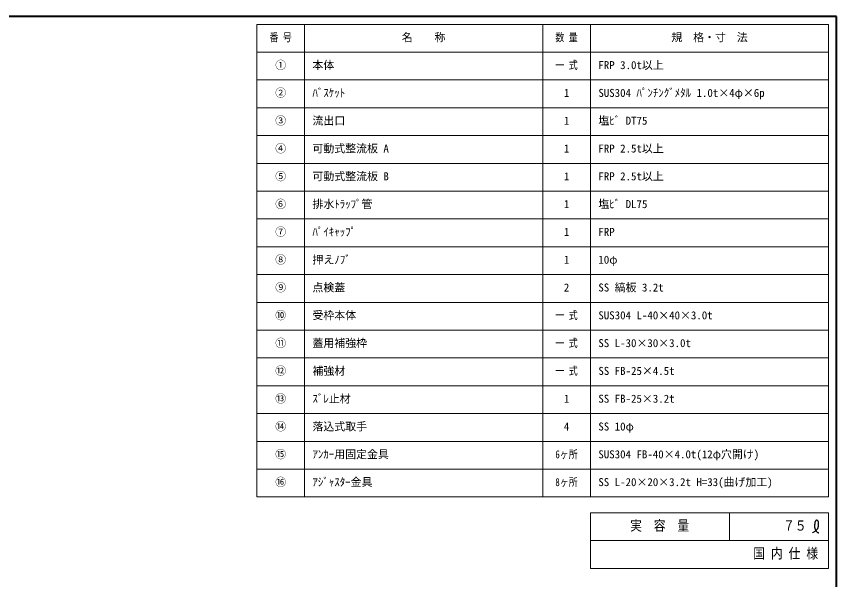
# Model space of a CAD drawing. Units: millimetres at full size, sheet at 1:10; details may follow other scales. Extents: x -2123 to 1927, y -1396 to 1414.
# Drawn here: x -139 to 1927, y -4 to 1414 of the extents above; entities that cross this region are included whole.
import ezdxf
from ezdxf.enums import TextEntityAlignment as Align

# ---------------------------------------------------------------- set-up
doc = ezdxf.new("R2010")
doc.units = ezdxf.units.MM
doc.header["$LTSCALE"] = 10
doc.layers.add('0-0_ﾚｲﾔ1', color=4, linetype='Continuous', lineweight=9)
doc.styles.add('ＭＳ ゴシック', font='')
doc.styles.get('ＭＳ ゴシック').set_extended_font_data('MS Gothic')

msp = doc.modelspace()

# ---------------------------------------------------------------- linework, layer by layer
at = {"layer": '0-0_ﾚｲﾔ1', "color": 1, "lineweight": 40}
for p, q in [((1926.99, 1414.13), (-2123.01, 1414.13)), ((1926.99, -1395.87), (1926.99, 1414.13))]:
    msp.add_line(p, q, dxfattribs=at)
at = {"layer": '0-0_ﾚｲﾔ1', "color": 3, "lineweight": 18}
for p, q in [((1906.99, 1394.13), (466.99, 1394.13)), ((466.99, 204.13), (466.99, 1394.13)), ((586.99, 204.13), (586.99, 1394.13)), ((1186.99, 204.13), (1186.99, 1394.13)), ((1306.99, 204.13), (1306.99, 1394.13)), ((1906.99, 204.13), (1906.99, 1394.13)), ((1906.99, 1324.13), (466.99, 1324.13)), ((1906.99, 1254.13), (466.99, 1254.13)), ((1906.99, 1184.13), (466.99, 1184.13)), ((1906.99, 1114.13), (466.99, 1114.13)), ((1906.99, 1044.13), (466.99, 1044.13)), ((1906.99, 974.13), (466.99, 974.13)), ((1906.99, 904.13), (466.99, 904.13)), ((1906.99, 834.13), (466.99, 834.13)), ((1906.99, 764.13), (466.99, 764.13)), ((1906.99, 694.13), (466.99, 694.13)), ((1906.99, 624.13), (466.99, 624.13)), ((1906.99, 554.13), (466.99, 554.13)), ((1906.99, 484.13), (466.99, 484.13)), ((1906.99, 414.13), (466.99, 414.13)), ((1906.99, 344.13), (466.99, 344.13)), ((1906.99, 274.13), (466.99, 274.13)), ((1906.99, 204.13), (466.99, 204.13)), ((1306.99, 164.13), (1906.99, 164.13)), ((1306.99, 164.13), (1306.99, 24.13)), ((1656.99, 164.13), (1656.99, 94.13)), ((1906.99, 164.13), (1906.99, 24.13)), ((1306.99, 94.13), (1906.99, 94.13)), ((1306.99, 24.13), (1906.99, 24.13))]:
    msp.add_line(p, q, dxfattribs=at)
at = {"layer": '0-0_ﾚｲﾔ1', "color": 5, "lineweight": 25}
for points in [[(1866.69, 114.12), (1867.51, 114.59), (1868.91, 115.41), (1870.3, 116.25), (1871.67, 117.12), (1873.01, 118.04), (1874.31, 119.01), (1875.05, 119.61), (1875.59, 120.07), (1876.5, 120.91), (1877.35, 121.79), (1878.15, 122.72), (1878.88, 123.7), (1879.52, 124.74), (1879.85, 125.36), (1880.08, 125.87), (1880.44, 126.77), (1880.74, 127.7), (1880.97, 128.64), (1881.16, 129.6), (1881.3, 130.56), (1881.35, 131.12), (1881.4, 131.7), (1881.44, 132.69), (1881.45, 133.69), (1881.43, 134.68), (1881.4, 135.69), (1881.37, 136.69), (1881.35, 137.28), (1881.34, 137.9), (1881.3, 138.97), (1881.21, 140.04), (1881.04, 141.08), (1880.76, 142.09), (1880.32, 143.05), (1879.98, 143.59), (1879.77, 143.87), (1879.35, 144.34), (1878.88, 144.75), (1878.37, 145.09)], [(1878.37, 145.09), (1877.84, 145.34), (1877.29, 145.48), (1876.97, 145.51), (1876.7, 145.49), (1876.24, 145.39), (1875.8, 145.21), (1875.36, 144.97), (1874.95, 144.68), (1874.57, 144.34), (1874.36, 144.14), (1874.08, 143.81), (1873.65, 143.22), (1873.29, 142.59), (1872.99, 141.94), (1872.74, 141.26), (1872.54, 140.57), (1872.45, 140.16), (1872.34, 139.65), (1872.18, 138.77), (1872.06, 137.88), (1871.96, 136.99), (1871.88, 136.1), (1871.8, 135.2), (1871.76, 134.68), (1871.71, 134.06), (1871.62, 132.99), (1871.55, 131.91), (1871.5, 130.84), (1871.5, 129.78), (1871.56, 128.72), (1871.62, 128.1), (1871.7, 127.57), (1871.88, 126.66), (1872.12, 125.76), (1872.39, 124.87), (1872.71, 123.98), (1873.05, 123.12), (1873.27, 122.62), (1873.43, 122.26)], [(1873.43, 122.26), (1873.71, 121.65), (1874.01, 121.05), (1874.32, 120.45), (1874.64, 119.85), (1874.98, 119.26), (1875.19, 118.92), (1875.43, 118.52), (1875.87, 117.85), (1876.34, 117.19), (1876.84, 116.57), (1877.39, 116), (1877.97, 115.49), (1878.34, 115.22), (1878.65, 115.02), (1879.21, 114.72), (1879.8, 114.46), (1880.41, 114.23), (1881.04, 114.02), (1881.67, 113.82), (1882.04, 113.71)]]:
    msp.add_lwpolyline(points, dxfattribs=at)

# ---------------------------------------------------------------- texts
at = {"layer": '0-0_ﾚｲﾔ1', "color": 7, "style": 'ＭＳ ゴシック'}
for s, height, width, p in [('番 号', 20.16, 0.8, (498.86, 1345.38)), ('数 量', 20.16, 0.8, (1218.86, 1345.38)), ('一 式', 20.16, 0.8, (1218.86, 1275.38)), ('一 式', 20.16, 0.8, (1218.86, 645.38)), ('一 式', 20.16, 0.8, (1218.86, 575.38)), ('一 式', 20.16, 0.8, (1218.86, 505.38)), ('6ヶ所', 20.16, 0.8, (1218.86, 295.38)), ('8ヶ所', 20.16, 0.8, (1218.86, 225.38)), ('実\u3000容\u3000量', 25.66, 0.85, (1406.99, 111.63)), ('７５', 25.66, 0.85, (1791.99, 111.63)), ('国 内 仕 様', 25.66, 0.85, (1716.99, 41.63))]:
    msp.add_text(s, height=height, dxfattribs=dict(at, width=width)).set_placement(p, align=Align.BOTTOM_LEFT)
for s, p in [('名\u3000\u3000称', (831.99, 1345.38)), ('規\u3000格・寸\u3000法', (1510.74, 1345.38)), ('①', (513.24, 1275.38)), ('本体', (606.99, 1275.38)), ('FRP 3.0t以上', (1326.99, 1275.38)), ('②', (513.24, 1205.38)), ('ﾊﾞｽｹｯﾄ', (606.99, 1205.38)), ('1', (1240.11, 1205.38)), ('SUS304 ﾊﾟﾝﾁﾝｸﾞﾒﾀﾙ 1.0t×4φ×6p', (1326.99, 1205.38)), ('③', (513.24, 1135.38)), ('流出口', (606.99, 1135.38)), ('1', (1240.11, 1135.38)), ('塩ﾋﾞ DT75', (1326.99, 1135.38)), ('④', (513.24, 1065.38)), ('可動式整流板 A', (606.99, 1065.38)), ('1', (1240.11, 1065.38)), ('FRP 2.5t以上', (1326.99, 1065.38)), ('⑤', (513.24, 995.38)), ('可動式整流板 B', (606.99, 995.38)), ('1', (1240.11, 995.38)), ('FRP 2.5t以上', (1326.99, 995.38)), ('⑥', (513.24, 925.38)), ('排水ﾄﾗｯﾌﾟ管', (606.99, 925.38)), ('1', (1240.11, 925.38)), ('塩ﾋﾞ DL75', (1326.99, 925.38)), ('⑦', (513.24, 855.38)), ('ﾊﾟｲｷｬｯﾌﾟ', (606.99, 855.38)), ('1', (1240.11, 855.38)), ('FRP', (1326.99, 855.38)), ('⑧', (513.24, 785.38)), ('押えﾉﾌﾞ', (606.99, 785.38)), ('1', (1240.11, 785.38)), ('10φ', (1326.99, 785.38)), ('⑨', (513.24, 715.38)), ('点検蓋', (606.99, 715.38)), ('SS 縞板 3.2t', (1326.99, 715.38)), ('2', (1240.11, 715.38)), ('⑩', (513.24, 645.38)), ('受枠本体', (606.99, 645.38)), ('SUS304 L-40×40×3.0t', (1326.99, 645.38)), ('⑪', (513.24, 575.38)), ('蓋用補強枠', (606.99, 575.38)), ('SS L-30×30×3.0t', (1326.99, 575.38)), ('⑫', (513.24, 505.38)), ('補強材', (606.99, 505.38)), ('SS FB-25×4.5t', (1326.99, 505.38)), ('⑬', (513.24, 435.38)), ('ｽﾞﾚ止材', (606.99, 435.38)), ('1', (1240.11, 435.38)), ('SS FB-25×3.2t', (1326.99, 435.38)), ('⑭', (513.24, 365.38)), ('落込式取手', (606.99, 365.38)), ('4', (1240.11, 365.38)), ('SS 10φ', (1326.99, 365.38)), ('⑮', (513.24, 295.38)), ('ｱﾝｶｰ用固定金具', (606.99, 295.38)), ('SUS304 FB-40×4.0t(12φ穴開け)', (1326.99, 295.38)), ('⑯', (513.24, 225.38)), ('ｱｼﾞｬｽﾀｰ金具', (606.99, 225.38)), ('SS L-20×20×3.2t H=33(曲げ加工)', (1326.99, 225.38))]:
    msp.add_text(s, height=20.16, dxfattribs=at).set_placement(p, align=Align.BOTTOM_LEFT)

doc.saveas('drawing.dxf')
